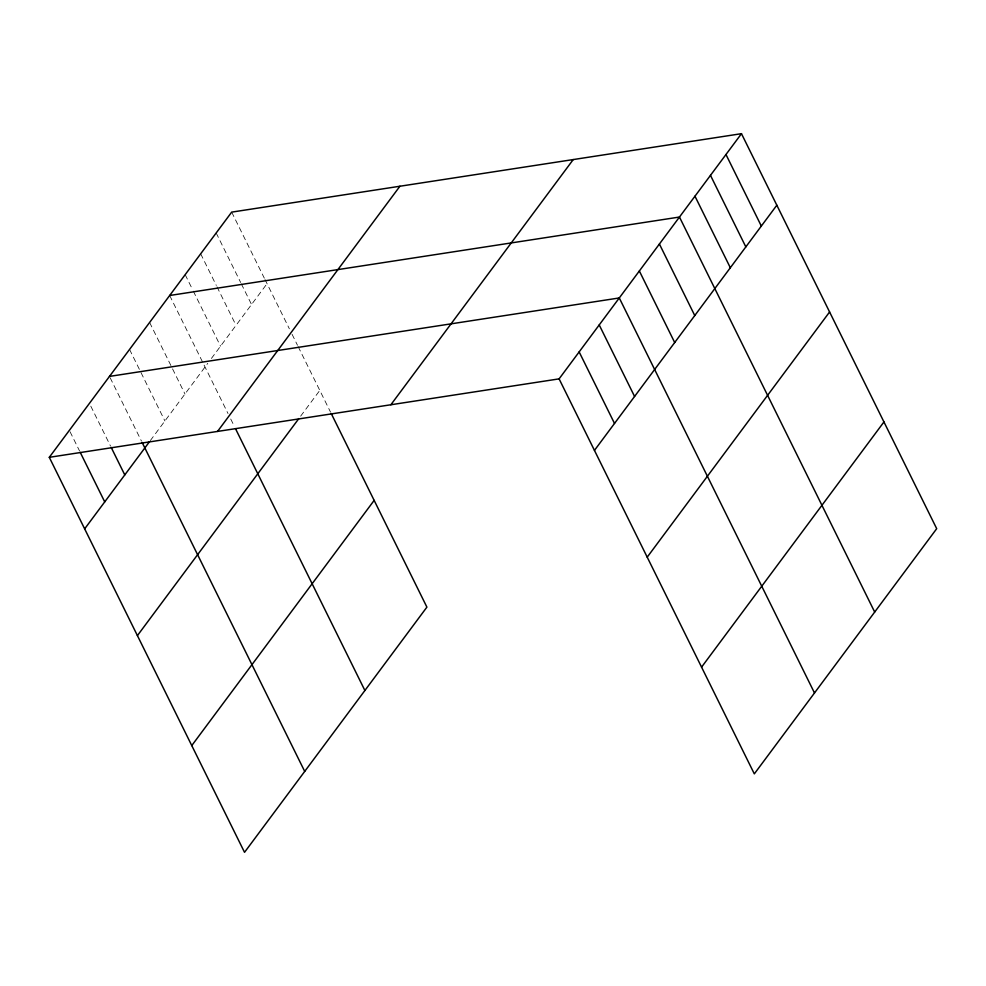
<?xml version="1.0" encoding="UTF-8"?>
<svg xmlns="http://www.w3.org/2000/svg" width="986" height="986" viewBox="0 0 986 986"><rect width="100%" height="100%" fill="white"/><g stroke="black" fill="none" stroke-linecap="round" stroke-linejoin="round"><path stroke-width="0.74" stroke-dasharray="4.93 3.7" d="M150.316 440.594L207.763 363.353M211.411 358.448L267.046 283.66M300.644 416.154L319.797 390.407M231.685 212.126L264.322 278.163M265 279.531L289.366 328.819M292.066 334.291L297.476 345.248M298.154 346.616L330.532 412.123M216.18 232.967L240.658 282.489M241.336 283.869L251.541 304.501M200.676 253.809L216.316 285.447M216.994 286.827L236.036 325.343M185.171 274.65L192.652 289.785M193.33 291.153L220.531 346.185M169.678 295.492L228.025 413.553M230.736 419.038L234.113 425.878M149.613 322.459L184.974 394.006M129.548 349.438L164.909 420.973M110.161 377.786L141.442 441.062M90.786 406.133L110.506 446.029M70.043 431.72L79.558 450.984"/><path stroke-width="1.48" d="M331.21 413.491L426.901 607.13L244.528 852.323L49.3 457.319L231.685 212.126L741.472 133.677L936.7 528.681L754.315 773.874L559.099 378.87L741.472 133.677M84.66 528.866L149.404 441.814M217.536 431.437L399.922 186.231M137.411 635.6L298.82 418.606M390.863 404.765L573.248 159.559M191.765 745.576L374.15 500.383M594.447 450.417L776.832 205.224M647.21 557.164L829.596 311.958M701.564 667.14L883.949 421.934M169.678 295.492L679.465 217.043L874.693 612.047M109.483 376.405L619.282 297.957L814.498 692.961M49.3 457.319L559.099 378.87M725.979 154.519L761.328 226.065M710.475 175.36L745.835 246.907M694.97 196.202L730.33 267.748M659.4 244.023L694.76 315.557M639.347 270.99L674.695 342.524M599.217 324.936L634.577 396.471M579.152 351.903L614.512 423.45M235.469 428.614L364.894 690.496M142.12 442.443L304.711 771.409M111.184 447.397L124.778 474.919M80.236 452.364L104.726 501.886"/></g></svg>
